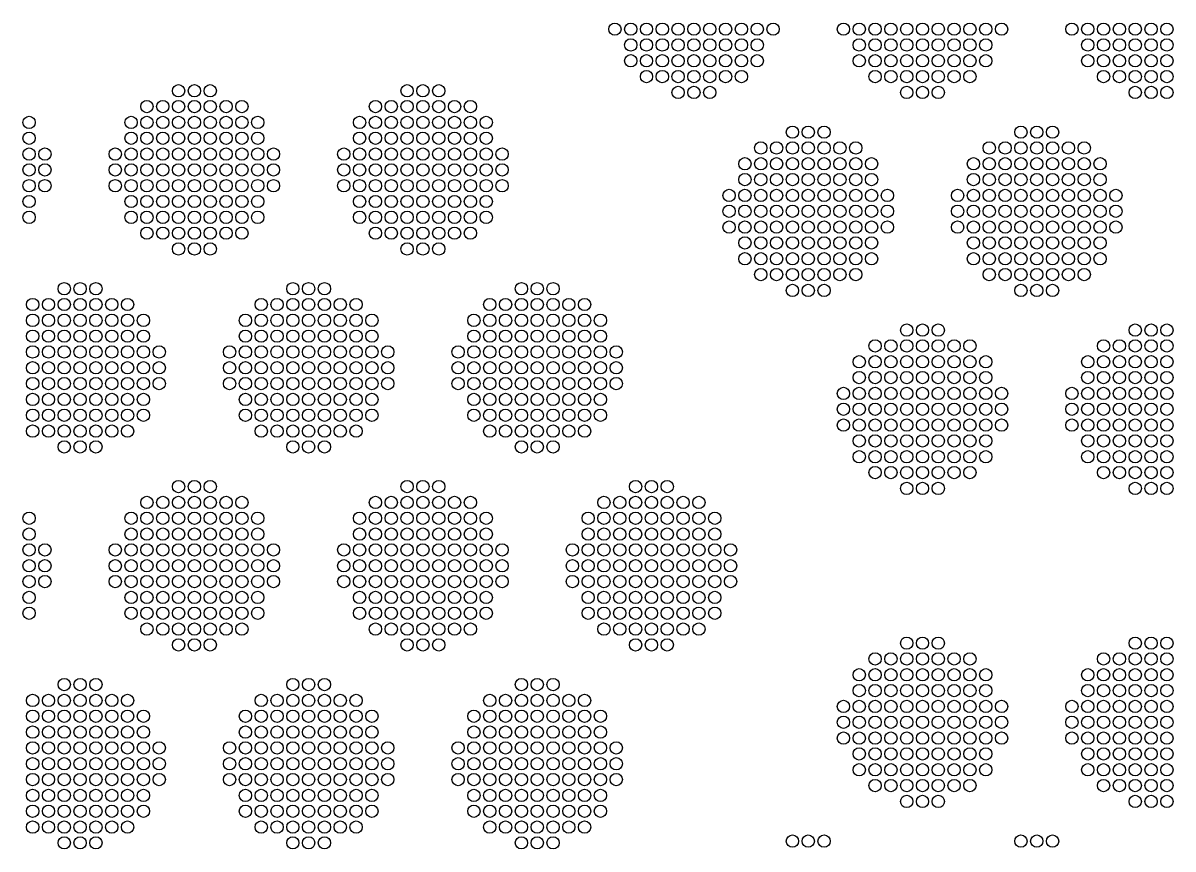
# Model space of a CAD drawing. Extents: x -49 to 54, y -38 to 38.
# Drawn here: x -36.35 to -29.81, y -9.47 to -4.77 of the extents above; entities that cross this region are included whole.
import ezdxf

# ---------------------------------------------------------------- set-up
doc = ezdxf.new("R2010")
doc.units = 0
doc.layers.add('LOWER_ELECTRODE', color=1, linetype='CONTINUOUS')

msp = doc.modelspace()

# ---------------------------------------------------------------- linework, layer by layer
at = {"layer": 'LOWER_ELECTRODE'}
for centre in [(-32.9802, -4.8028), (-32.8902, -4.8028), (-32.8002, -4.8028), (-32.7102, -4.8028), (-32.6202, -4.8028), (-32.5302, -4.8028), (-32.4402, -4.8028), (-32.3502, -4.8028), (-32.2602, -4.8028), (-32.1702, -4.8028), (-32.0802, -4.8028), (-31.6802, -4.8028), (-31.5902, -4.8028), (-31.5002, -4.8028), (-31.4102, -4.8028), (-31.3202, -4.8028), (-31.2302, -4.8028), (-31.1402, -4.8028), (-31.0502, -4.8028), (-30.9602, -4.8028), (-30.8702, -4.8028), (-30.7802, -4.8028), (-30.3802, -4.8028), (-30.2902, -4.8028), (-30.2002, -4.8028), (-30.1102, -4.8028), (-30.0202, -4.8028), (-29.9302, -4.8028), (-29.8402, -4.8028), (-32.8902, -4.8928), (-32.8002, -4.8928), (-32.7102, -4.8928), (-32.6202, -4.8928), (-32.5302, -4.8928), (-32.4402, -4.8928), (-32.3502, -4.8928), (-32.2602, -4.8928), (-32.1702, -4.8928), (-31.5902, -4.8928), (-31.5002, -4.8928), (-31.4102, -4.8928), (-31.3202, -4.8928), (-31.2302, -4.8928), (-31.1402, -4.8928), (-31.0502, -4.8928), (-30.9602, -4.8928), (-30.8702, -4.8928), (-30.2902, -4.8928), (-30.2002, -4.8928), (-30.1102, -4.8928), (-30.0202, -4.8928), (-29.9302, -4.8928), (-29.8402, -4.8928), (-32.8902, -4.9828), (-32.8002, -4.9828), (-32.7102, -4.9828), (-32.6202, -4.9828), (-32.5302, -4.9828), (-32.4402, -4.9828), (-32.3502, -4.9828), (-32.2602, -4.9828), (-32.1702, -4.9828), (-31.5902, -4.9828), (-31.5002, -4.9828), (-31.4102, -4.9828), (-31.3202, -4.9828), (-31.2302, -4.9828), (-31.1402, -4.9828), (-31.0502, -4.9828), (-30.9602, -4.9828), (-30.8702, -4.9828), (-30.2902, -4.9828), (-30.2002, -4.9828), (-30.1102, -4.9828), (-30.0202, -4.9828), (-29.9302, -4.9828), (-29.8402, -4.9828), (-32.8002, -5.0728), (-32.7102, -5.0728), (-32.6202, -5.0728), (-32.5302, -5.0728), (-32.4402, -5.0728), (-32.3502, -5.0728), (-32.2602, -5.0728), (-31.5002, -5.0728), (-31.4102, -5.0728), (-31.3202, -5.0728), (-31.2302, -5.0728), (-31.1402, -5.0728), (-31.0502, -5.0728), (-30.9602, -5.0728), (-30.2002, -5.0728), (-30.1102, -5.0728), (-30.0202, -5.0728), (-29.9302, -5.0728), (-29.8402, -5.0728), (-35.4621, -5.153), (-35.3721, -5.153), (-35.2821, -5.153), (-34.1621, -5.153), (-34.0721, -5.153), (-33.9821, -5.153), (-32.6202, -5.1628), (-32.5302, -5.1628), (-32.4402, -5.1628), (-31.3202, -5.1628), (-31.2302, -5.1628), (-31.1402, -5.1628), (-30.0202, -5.1628), (-29.9302, -5.1628), (-29.8402, -5.1628), (-35.6421, -5.243), (-35.5521, -5.243), (-35.4621, -5.243), (-35.3721, -5.243), (-35.2821, -5.243), (-35.1921, -5.243), (-35.1021, -5.243), (-34.3421, -5.243), (-34.2521, -5.243), (-34.1621, -5.243), (-34.0721, -5.243), (-33.9821, -5.243), (-33.8921, -5.243), (-33.8021, -5.243), (-36.3121, -5.333), (-35.7321, -5.333), (-35.6421, -5.333), (-35.5521, -5.333), (-35.4621, -5.333), (-35.3721, -5.333), (-35.2821, -5.333), (-35.1921, -5.333), (-35.1021, -5.333), (-35.0121, -5.333), (-34.4321, -5.333), (-34.3421, -5.333), (-34.2521, -5.333), (-34.1621, -5.333), (-34.0721, -5.333), (-33.9821, -5.333), (-33.8921, -5.333), (-33.8021, -5.333), (-33.7121, -5.333), (-31.9702, -5.3886), (-31.8802, -5.3886), (-31.7902, -5.3886), (-30.6702, -5.3886), (-30.5802, -5.3886), (-30.4902, -5.3886), (-36.3121, -5.423), (-35.7321, -5.423), (-35.6421, -5.423), (-35.5521, -5.423), (-35.4621, -5.423), (-35.3721, -5.423), (-35.2821, -5.423), (-35.1921, -5.423), (-35.1021, -5.423), (-35.0121, -5.423), (-34.4321, -5.423), (-34.3421, -5.423), (-34.2521, -5.423), (-34.1621, -5.423), (-34.0721, -5.423), (-33.9821, -5.423), (-33.8921, -5.423), (-33.8021, -5.423), (-33.7121, -5.423), (-36.3121, -5.513), (-36.2221, -5.513), (-35.8221, -5.513), (-35.7321, -5.513), (-35.6421, -5.513), (-35.5521, -5.513), (-35.4621, -5.513), (-35.3721, -5.513), (-35.2821, -5.513), (-35.1921, -5.513), (-35.1021, -5.513), (-35.0121, -5.513), (-34.9221, -5.513), (-34.5221, -5.513), (-34.4321, -5.513), (-34.3421, -5.513), (-34.2521, -5.513), (-34.1621, -5.513), (-34.0721, -5.513), (-33.9821, -5.513), (-33.8921, -5.513), (-33.8021, -5.513), (-33.7121, -5.513), (-33.6221, -5.513), (-32.1502, -5.4786), (-32.0602, -5.4786), (-31.9702, -5.4786), (-31.8802, -5.4786), (-31.7902, -5.4786), (-31.7002, -5.4786), (-31.6102, -5.4786), (-30.8502, -5.4786), (-30.7602, -5.4786), (-30.6702, -5.4786), (-30.5802, -5.4786), (-30.4902, -5.4786), (-30.4002, -5.4786), (-30.3102, -5.4786), (-32.2402, -5.5686), (-32.1502, -5.5686), (-32.0602, -5.5686), (-31.9702, -5.5686), (-31.8802, -5.5686), (-31.7902, -5.5686), (-31.7002, -5.5686), (-31.6102, -5.5686), (-31.5202, -5.5686), (-30.9402, -5.5686), (-30.8502, -5.5686), (-30.7602, -5.5686), (-30.6702, -5.5686), (-30.5802, -5.5686), (-30.4902, -5.5686), (-30.4002, -5.5686), (-30.3102, -5.5686), (-30.2202, -5.5686), (-36.3121, -5.603), (-36.2221, -5.603), (-35.8221, -5.603), (-35.7321, -5.603), (-35.6421, -5.603), (-35.5521, -5.603), (-35.4621, -5.603), (-35.3721, -5.603), (-35.2821, -5.603), (-35.1921, -5.603), (-35.1021, -5.603), (-35.0121, -5.603), (-34.9221, -5.603), (-34.5221, -5.603), (-34.4321, -5.603), (-34.3421, -5.603), (-34.2521, -5.603), (-34.1621, -5.603), (-34.0721, -5.603), (-33.9821, -5.603), (-33.8921, -5.603), (-33.8021, -5.603), (-33.7121, -5.603), (-33.6221, -5.603), (-32.2402, -5.6586), (-32.1502, -5.6586), (-32.0602, -5.6586), (-31.9702, -5.6586), (-31.8802, -5.6586), (-31.7902, -5.6586), (-31.7002, -5.6586), (-31.6102, -5.6586), (-31.5202, -5.6586), (-30.9402, -5.6586), (-30.8502, -5.6586), (-30.7602, -5.6586), (-30.6702, -5.6586), (-30.5802, -5.6586), (-30.4902, -5.6586), (-30.4002, -5.6586), (-30.3102, -5.6586), (-30.2202, -5.6586), (-36.3121, -5.693), (-36.2221, -5.693), (-35.8221, -5.693), (-35.7321, -5.693), (-35.6421, -5.693), (-35.5521, -5.693), (-35.4621, -5.693), (-35.3721, -5.693), (-35.2821, -5.693), (-35.1921, -5.693), (-35.1021, -5.693), (-35.0121, -5.693), (-34.9221, -5.693), (-34.5221, -5.693), (-34.4321, -5.693), (-34.3421, -5.693), (-34.2521, -5.693), (-34.1621, -5.693), (-34.0721, -5.693), (-33.9821, -5.693), (-33.8921, -5.693), (-33.8021, -5.693), (-33.7121, -5.693), (-33.6221, -5.693), (-36.3121, -5.783), (-35.7321, -5.783), (-35.6421, -5.783), (-35.5521, -5.783), (-35.4621, -5.783), (-35.3721, -5.783), (-35.2821, -5.783), (-35.1921, -5.783), (-35.1021, -5.783), (-35.0121, -5.783), (-34.4321, -5.783), (-34.3421, -5.783), (-34.2521, -5.783), (-34.1621, -5.783), (-34.0721, -5.783), (-33.9821, -5.783), (-33.8921, -5.783), (-33.8021, -5.783), (-33.7121, -5.783), (-32.3302, -5.7486), (-32.2402, -5.7486), (-32.1502, -5.7486), (-32.0602, -5.7486), (-31.9702, -5.7486), (-31.8802, -5.7486), (-31.7902, -5.7486), (-31.7002, -5.7486), (-31.6102, -5.7486), (-31.5202, -5.7486), (-31.4302, -5.7486), (-31.0302, -5.7486), (-30.9402, -5.7486), (-30.8502, -5.7486), (-30.7602, -5.7486), (-30.6702, -5.7486), (-30.5802, -5.7486), (-30.4902, -5.7486), (-30.4002, -5.7486), (-30.3102, -5.7486), (-30.2202, -5.7486), (-30.1302, -5.7486), (-32.3302, -5.8386), (-32.2402, -5.8386), (-32.1502, -5.8386), (-32.0602, -5.8386), (-31.9702, -5.8386), (-31.8802, -5.8386), (-31.7902, -5.8386), (-31.7002, -5.8386), (-31.6102, -5.8386), (-31.5202, -5.8386), (-31.4302, -5.8386), (-31.0302, -5.8386), (-30.9402, -5.8386), (-30.8502, -5.8386), (-30.7602, -5.8386), (-30.6702, -5.8386), (-30.5802, -5.8386), (-30.4902, -5.8386), (-30.4002, -5.8386), (-30.3102, -5.8386), (-30.2202, -5.8386), (-30.1302, -5.8386), (-36.3121, -5.873), (-35.7321, -5.873), (-35.6421, -5.873), (-35.5521, -5.873), (-35.4621, -5.873), (-35.3721, -5.873), (-35.2821, -5.873), (-35.1921, -5.873), (-35.1021, -5.873), (-35.0121, -5.873), (-34.4321, -5.873), (-34.3421, -5.873), (-34.2521, -5.873), (-34.1621, -5.873), (-34.0721, -5.873), (-33.9821, -5.873), (-33.8921, -5.873), (-33.8021, -5.873), (-33.7121, -5.873), (-35.6421, -5.963), (-35.5521, -5.963), (-35.4621, -5.963), (-35.3721, -5.963), (-35.2821, -5.963), (-35.1921, -5.963), (-35.1021, -5.963), (-34.3421, -5.963), (-34.2521, -5.963), (-34.1621, -5.963), (-34.0721, -5.963), (-33.9821, -5.963), (-33.8921, -5.963), (-33.8021, -5.963), (-32.3302, -5.9286), (-32.2402, -5.9286), (-32.1502, -5.9286), (-32.0602, -5.9286), (-31.9702, -5.9286), (-31.8802, -5.9286), (-31.7902, -5.9286), (-31.7002, -5.9286), (-31.6102, -5.9286), (-31.5202, -5.9286), (-31.4302, -5.9286), (-31.0302, -5.9286), (-30.9402, -5.9286), (-30.8502, -5.9286), (-30.7602, -5.9286), (-30.6702, -5.9286), (-30.5802, -5.9286), (-30.4902, -5.9286), (-30.4002, -5.9286), (-30.3102, -5.9286), (-30.2202, -5.9286), (-30.1302, -5.9286), (-35.4621, -6.053), (-35.3721, -6.053), (-35.2821, -6.053), (-34.1621, -6.053), (-34.0721, -6.053), (-33.9821, -6.053), (-32.2402, -6.0186), (-32.1502, -6.0186), (-32.0602, -6.0186), (-31.9702, -6.0186), (-31.8802, -6.0186), (-31.7902, -6.0186), (-31.7002, -6.0186), (-31.6102, -6.0186), (-31.5202, -6.0186), (-30.9402, -6.0186), (-30.8502, -6.0186), (-30.7602, -6.0186), (-30.6702, -6.0186), (-30.5802, -6.0186), (-30.4902, -6.0186), (-30.4002, -6.0186), (-30.3102, -6.0186), (-30.2202, -6.0186), (-32.2402, -6.1086), (-32.1502, -6.1086), (-32.0602, -6.1086), (-31.9702, -6.1086), (-31.8802, -6.1086), (-31.7902, -6.1086), (-31.7002, -6.1086), (-31.6102, -6.1086), (-31.5202, -6.1086), (-30.9402, -6.1086), (-30.8502, -6.1086), (-30.7602, -6.1086), (-30.6702, -6.1086), (-30.5802, -6.1086), (-30.4902, -6.1086), (-30.4002, -6.1086), (-30.3102, -6.1086), (-30.2202, -6.1086), (-32.1502, -6.1986), (-32.0602, -6.1986), (-31.9702, -6.1986), (-31.8802, -6.1986), (-31.7902, -6.1986), (-31.7002, -6.1986), (-31.6102, -6.1986), (-30.8502, -6.1986), (-30.7602, -6.1986), (-30.6702, -6.1986), (-30.5802, -6.1986), (-30.4902, -6.1986), (-30.4002, -6.1986), (-30.3102, -6.1986), (-36.1121, -6.2788), (-36.0221, -6.2788), (-35.9321, -6.2788), (-34.8121, -6.2788), (-34.7221, -6.2788), (-34.6321, -6.2788), (-33.5121, -6.2788), (-33.4221, -6.2788), (-33.3321, -6.2788), (-31.9702, -6.2886), (-31.8802, -6.2886), (-31.7902, -6.2886), (-30.6702, -6.2886), (-30.5802, -6.2886), (-30.4902, -6.2886), (-36.2921, -6.3688), (-36.2021, -6.3688), (-36.1121, -6.3688), (-36.0221, -6.3688), (-35.9321, -6.3688), (-35.8421, -6.3688), (-35.7521, -6.3688), (-34.9921, -6.3688), (-34.9021, -6.3688), (-34.8121, -6.3688), (-34.7221, -6.3688), (-34.6321, -6.3688), (-34.5421, -6.3688), (-34.4521, -6.3688), (-33.6921, -6.3688), (-33.6021, -6.3688), (-33.5121, -6.3688), (-33.4221, -6.3688), (-33.3321, -6.3688), (-33.2421, -6.3688), (-33.1521, -6.3688), (-36.2921, -6.4588), (-36.2021, -6.4588), (-36.1121, -6.4588), (-36.0221, -6.4588), (-35.9321, -6.4588), (-35.8421, -6.4588), (-35.7521, -6.4588), (-35.6621, -6.4588), (-35.0821, -6.4588), (-34.9921, -6.4588), (-34.9021, -6.4588), (-34.8121, -6.4588), (-34.7221, -6.4588), (-34.6321, -6.4588), (-34.5421, -6.4588), (-34.4521, -6.4588), (-34.3621, -6.4588), (-33.7821, -6.4588), (-33.6921, -6.4588), (-33.6021, -6.4588), (-33.5121, -6.4588), (-33.4221, -6.4588), (-33.3321, -6.4588), (-33.2421, -6.4588), (-33.1521, -6.4588), (-33.0621, -6.4588), (-36.2921, -6.5488), (-36.2021, -6.5488), (-36.1121, -6.5488), (-36.0221, -6.5488), (-35.9321, -6.5488), (-35.8421, -6.5488), (-35.7521, -6.5488), (-35.6621, -6.5488), (-35.0821, -6.5488), (-34.9921, -6.5488), (-34.9021, -6.5488), (-34.8121, -6.5488), (-34.7221, -6.5488), (-34.6321, -6.5488), (-34.5421, -6.5488), (-34.4521, -6.5488), (-34.3621, -6.5488), (-33.7821, -6.5488), (-33.6921, -6.5488), (-33.6021, -6.5488), (-33.5121, -6.5488), (-33.4221, -6.5488), (-33.3321, -6.5488), (-33.2421, -6.5488), (-33.1521, -6.5488), (-33.0621, -6.5488), (-31.3202, -6.5145), (-31.2302, -6.5145), (-31.1402, -6.5145), (-30.0202, -6.5145), (-29.9302, -6.5145), (-29.8402, -6.5145), (-36.2921, -6.6388), (-36.2021, -6.6388), (-36.1121, -6.6388), (-36.0221, -6.6388), (-35.9321, -6.6388), (-35.8421, -6.6388), (-35.7521, -6.6388), (-35.6621, -6.6388), (-35.5721, -6.6388), (-35.1721, -6.6388), (-35.0821, -6.6388), (-34.9921, -6.6388), (-34.9021, -6.6388), (-34.8121, -6.6388), (-34.7221, -6.6388), (-34.6321, -6.6388), (-34.5421, -6.6388), (-34.4521, -6.6388), (-34.3621, -6.6388), (-34.2721, -6.6388), (-33.8721, -6.6388), (-33.7821, -6.6388), (-33.6921, -6.6388), (-33.6021, -6.6388), (-33.5121, -6.6388), (-33.4221, -6.6388), (-33.3321, -6.6388), (-33.2421, -6.6388), (-33.1521, -6.6388), (-33.0621, -6.6388), (-32.9721, -6.6388), (-31.5002, -6.6045), (-31.4102, -6.6045), (-31.3202, -6.6045), (-31.2302, -6.6045), (-31.1402, -6.6045), (-31.0502, -6.6045), (-30.9602, -6.6045), (-30.2002, -6.6045), (-30.1102, -6.6045), (-30.0202, -6.6045), (-29.9302, -6.6045), (-29.8402, -6.6045), (-31.5902, -6.6945), (-31.5002, -6.6945), (-31.4102, -6.6945), (-31.3202, -6.6945), (-31.2302, -6.6945), (-31.1402, -6.6945), (-31.0502, -6.6945), (-30.9602, -6.6945), (-30.8702, -6.6945), (-30.2902, -6.6945), (-30.2002, -6.6945), (-30.1102, -6.6945), (-30.0202, -6.6945), (-29.9302, -6.6945), (-29.8402, -6.6945), (-36.2921, -6.7288), (-36.2021, -6.7288), (-36.1121, -6.7288), (-36.0221, -6.7288), (-35.9321, -6.7288), (-35.8421, -6.7288), (-35.7521, -6.7288), (-35.6621, -6.7288), (-35.5721, -6.7288), (-35.1721, -6.7288), (-35.0821, -6.7288), (-34.9921, -6.7288), (-34.9021, -6.7288), (-34.8121, -6.7288), (-34.7221, -6.7288), (-34.6321, -6.7288), (-34.5421, -6.7288), (-34.4521, -6.7288), (-34.3621, -6.7288), (-34.2721, -6.7288), (-33.8721, -6.7288), (-33.7821, -6.7288), (-33.6921, -6.7288), (-33.6021, -6.7288), (-33.5121, -6.7288), (-33.4221, -6.7288), (-33.3321, -6.7288), (-33.2421, -6.7288), (-33.1521, -6.7288), (-33.0621, -6.7288), (-32.9721, -6.7288), (-36.2921, -6.8188), (-36.2021, -6.8188), (-36.1121, -6.8188), (-36.0221, -6.8188), (-35.9321, -6.8188), (-35.8421, -6.8188), (-35.7521, -6.8188), (-35.6621, -6.8188), (-35.5721, -6.8188), (-35.1721, -6.8188), (-35.0821, -6.8188), (-34.9921, -6.8188), (-34.9021, -6.8188), (-34.8121, -6.8188), (-34.7221, -6.8188), (-34.6321, -6.8188), (-34.5421, -6.8188), (-34.4521, -6.8188), (-34.3621, -6.8188), (-34.2721, -6.8188), (-33.8721, -6.8188), (-33.7821, -6.8188), (-33.6921, -6.8188), (-33.6021, -6.8188), (-33.5121, -6.8188), (-33.4221, -6.8188), (-33.3321, -6.8188), (-33.2421, -6.8188), (-33.1521, -6.8188), (-33.0621, -6.8188), (-32.9721, -6.8188), (-31.5902, -6.7845), (-31.5002, -6.7845), (-31.4102, -6.7845), (-31.3202, -6.7845), (-31.2302, -6.7845), (-31.1402, -6.7845), (-31.0502, -6.7845), (-30.9602, -6.7845), (-30.8702, -6.7845), (-30.2902, -6.7845), (-30.2002, -6.7845), (-30.1102, -6.7845), (-30.0202, -6.7845), (-29.9302, -6.7845), (-29.8402, -6.7845), (-31.6802, -6.8745), (-31.5902, -6.8745), (-31.5002, -6.8745), (-31.4102, -6.8745), (-31.3202, -6.8745), (-31.2302, -6.8745), (-31.1402, -6.8745), (-31.0502, -6.8745), (-30.9602, -6.8745), (-30.8702, -6.8745), (-30.7802, -6.8745), (-30.3802, -6.8745), (-30.2902, -6.8745), (-30.2002, -6.8745), (-30.1102, -6.8745), (-30.0202, -6.8745), (-29.9302, -6.8745), (-29.8402, -6.8745), (-36.2921, -6.9088), (-36.2021, -6.9088), (-36.1121, -6.9088), (-36.0221, -6.9088), (-35.9321, -6.9088), (-35.8421, -6.9088), (-35.7521, -6.9088), (-35.6621, -6.9088), (-35.0821, -6.9088), (-34.9921, -6.9088), (-34.9021, -6.9088), (-34.8121, -6.9088), (-34.7221, -6.9088), (-34.6321, -6.9088), (-34.5421, -6.9088), (-34.4521, -6.9088), (-34.3621, -6.9088), (-33.7821, -6.9088), (-33.6921, -6.9088), (-33.6021, -6.9088), (-33.5121, -6.9088), (-33.4221, -6.9088), (-33.3321, -6.9088), (-33.2421, -6.9088), (-33.1521, -6.9088), (-33.0621, -6.9088), (-31.6802, -6.9645), (-31.5902, -6.9645), (-31.5002, -6.9645), (-31.4102, -6.9645), (-31.3202, -6.9645), (-31.2302, -6.9645), (-31.1402, -6.9645), (-31.0502, -6.9645), (-30.9602, -6.9645), (-30.8702, -6.9645), (-30.7802, -6.9645), (-30.3802, -6.9645), (-30.2902, -6.9645), (-30.2002, -6.9645), (-30.1102, -6.9645), (-30.0202, -6.9645), (-29.9302, -6.9645), (-29.8402, -6.9645), (-36.2921, -6.9988), (-36.2021, -6.9988), (-36.1121, -6.9988), (-36.0221, -6.9988), (-35.9321, -6.9988), (-35.8421, -6.9988), (-35.7521, -6.9988), (-35.6621, -6.9988), (-35.0821, -6.9988), (-34.9921, -6.9988), (-34.9021, -6.9988), (-34.8121, -6.9988), (-34.7221, -6.9988), (-34.6321, -6.9988), (-34.5421, -6.9988), (-34.4521, -6.9988), (-34.3621, -6.9988), (-33.7821, -6.9988), (-33.6921, -6.9988), (-33.6021, -6.9988), (-33.5121, -6.9988), (-33.4221, -6.9988), (-33.3321, -6.9988), (-33.2421, -6.9988), (-33.1521, -6.9988), (-33.0621, -6.9988), (-36.2921, -7.0888), (-36.2021, -7.0888), (-36.1121, -7.0888), (-36.0221, -7.0888), (-35.9321, -7.0888), (-35.8421, -7.0888), (-35.7521, -7.0888), (-34.9921, -7.0888), (-34.9021, -7.0888), (-34.8121, -7.0888), (-34.7221, -7.0888), (-34.6321, -7.0888), (-34.5421, -7.0888), (-34.4521, -7.0888), (-33.6921, -7.0888), (-33.6021, -7.0888), (-33.5121, -7.0888), (-33.4221, -7.0888), (-33.3321, -7.0888), (-33.2421, -7.0888), (-33.1521, -7.0888), (-31.6802, -7.0545), (-31.5902, -7.0545), (-31.5002, -7.0545), (-31.4102, -7.0545), (-31.3202, -7.0545), (-31.2302, -7.0545), (-31.1402, -7.0545), (-31.0502, -7.0545), (-30.9602, -7.0545), (-30.8702, -7.0545), (-30.7802, -7.0545), (-30.3802, -7.0545), (-30.2902, -7.0545), (-30.2002, -7.0545), (-30.1102, -7.0545), (-30.0202, -7.0545), (-29.9302, -7.0545), (-29.8402, -7.0545), (-31.5902, -7.1445), (-31.5002, -7.1445), (-31.4102, -7.1445), (-31.3202, -7.1445), (-31.2302, -7.1445), (-31.1402, -7.1445), (-31.0502, -7.1445), (-30.9602, -7.1445), (-30.8702, -7.1445), (-30.2902, -7.1445), (-30.2002, -7.1445), (-30.1102, -7.1445), (-30.0202, -7.1445), (-29.9302, -7.1445), (-29.8402, -7.1445), (-36.1121, -7.1788), (-36.0221, -7.1788), (-35.9321, -7.1788), (-34.8121, -7.1788), (-34.7221, -7.1788), (-34.6321, -7.1788), (-33.5121, -7.1788), (-33.4221, -7.1788), (-33.3321, -7.1788), (-31.5902, -7.2345), (-31.5002, -7.2345), (-31.4102, -7.2345), (-31.3202, -7.2345), (-31.2302, -7.2345), (-31.1402, -7.2345), (-31.0502, -7.2345), (-30.9602, -7.2345), (-30.8702, -7.2345), (-30.2902, -7.2345), (-30.2002, -7.2345), (-30.1102, -7.2345), (-30.0202, -7.2345), (-29.9302, -7.2345), (-29.8402, -7.2345), (-31.5002, -7.3245), (-31.4102, -7.3245), (-31.3202, -7.3245), (-31.2302, -7.3245), (-31.1402, -7.3245), (-31.0502, -7.3245), (-30.9602, -7.3245), (-30.2002, -7.3245), (-30.1102, -7.3245), (-30.0202, -7.3245), (-29.9302, -7.3245), (-29.8402, -7.3245), (-35.4621, -7.4046), (-35.3721, -7.4046), (-35.2821, -7.4046), (-34.1621, -7.4046), (-34.0721, -7.4046), (-33.9821, -7.4046), (-32.8621, -7.4046), (-32.7721, -7.4046), (-32.6821, -7.4046), (-31.3202, -7.4145), (-31.2302, -7.4145), (-31.1402, -7.4145), (-30.0202, -7.4145), (-29.9302, -7.4145), (-29.8402, -7.4145), (-35.6421, -7.4946), (-35.5521, -7.4946), (-35.4621, -7.4946), (-35.3721, -7.4946), (-35.2821, -7.4946), (-35.1921, -7.4946), (-35.1021, -7.4946), (-34.3421, -7.4946), (-34.2521, -7.4946), (-34.1621, -7.4946), (-34.0721, -7.4946), (-33.9821, -7.4946), (-33.8921, -7.4946), (-33.8021, -7.4946), (-33.0421, -7.4946), (-32.9521, -7.4946), (-32.8621, -7.4946), (-32.7721, -7.4946), (-32.6821, -7.4946), (-32.5921, -7.4946), (-32.5021, -7.4946), (-36.3121, -7.5846), (-35.7321, -7.5846), (-35.6421, -7.5846), (-35.5521, -7.5846), (-35.4621, -7.5846), (-35.3721, -7.5846), (-35.2821, -7.5846), (-35.1921, -7.5846), (-35.1021, -7.5846), (-35.0121, -7.5846), (-34.4321, -7.5846), (-34.3421, -7.5846), (-34.2521, -7.5846), (-34.1621, -7.5846), (-34.0721, -7.5846), (-33.9821, -7.5846), (-33.8921, -7.5846), (-33.8021, -7.5846), (-33.7121, -7.5846), (-33.1321, -7.5846), (-33.0421, -7.5846), (-32.9521, -7.5846), (-32.8621, -7.5846), (-32.7721, -7.5846), (-32.6821, -7.5846), (-32.5921, -7.5846), (-32.5021, -7.5846), (-32.4121, -7.5846), (-36.3121, -7.6746), (-35.7321, -7.6746), (-35.6421, -7.6746), (-35.5521, -7.6746), (-35.4621, -7.6746), (-35.3721, -7.6746), (-35.2821, -7.6746), (-35.1921, -7.6746), (-35.1021, -7.6746), (-35.0121, -7.6746), (-34.4321, -7.6746), (-34.3421, -7.6746), (-34.2521, -7.6746), (-34.1621, -7.6746), (-34.0721, -7.6746), (-33.9821, -7.6746), (-33.8921, -7.6746), (-33.8021, -7.6746), (-33.7121, -7.6746), (-33.1321, -7.6746), (-33.0421, -7.6746), (-32.9521, -7.6746), (-32.8621, -7.6746), (-32.7721, -7.6746), (-32.6821, -7.6746), (-32.5921, -7.6746), (-32.5021, -7.6746), (-32.4121, -7.6746), (-36.3121, -7.7646), (-36.2221, -7.7646), (-35.8221, -7.7646), (-35.7321, -7.7646), (-35.6421, -7.7646), (-35.5521, -7.7646), (-35.4621, -7.7646), (-35.3721, -7.7646), (-35.2821, -7.7646), (-35.1921, -7.7646), (-35.1021, -7.7646), (-35.0121, -7.7646), (-34.9221, -7.7646), (-34.5221, -7.7646), (-34.4321, -7.7646), (-34.3421, -7.7646), (-34.2521, -7.7646), (-34.1621, -7.7646), (-34.0721, -7.7646), (-33.9821, -7.7646), (-33.8921, -7.7646), (-33.8021, -7.7646), (-33.7121, -7.7646), (-33.6221, -7.7646), (-33.2221, -7.7646), (-33.1321, -7.7646), (-33.0421, -7.7646), (-32.9521, -7.7646), (-32.8621, -7.7646), (-32.7721, -7.7646), (-32.6821, -7.7646), (-32.5921, -7.7646), (-32.5021, -7.7646), (-32.4121, -7.7646), (-32.3221, -7.7646), (-36.3121, -7.8546), (-36.2221, -7.8546), (-35.8221, -7.8546), (-35.7321, -7.8546), (-35.6421, -7.8546), (-35.5521, -7.8546), (-35.4621, -7.8546), (-35.3721, -7.8546), (-35.2821, -7.8546), (-35.1921, -7.8546), (-35.1021, -7.8546), (-35.0121, -7.8546), (-34.9221, -7.8546), (-34.5221, -7.8546), (-34.4321, -7.8546), (-34.3421, -7.8546), (-34.2521, -7.8546), (-34.1621, -7.8546), (-34.0721, -7.8546), (-33.9821, -7.8546), (-33.8921, -7.8546), (-33.8021, -7.8546), (-33.7121, -7.8546), (-33.6221, -7.8546), (-33.2221, -7.8546), (-33.1321, -7.8546), (-33.0421, -7.8546), (-32.9521, -7.8546), (-32.8621, -7.8546), (-32.7721, -7.8546), (-32.6821, -7.8546), (-32.5921, -7.8546), (-32.5021, -7.8546), (-32.4121, -7.8546), (-32.3221, -7.8546), (-36.3121, -7.9446), (-36.2221, -7.9446), (-35.8221, -7.9446), (-35.7321, -7.9446), (-35.6421, -7.9446), (-35.5521, -7.9446), (-35.4621, -7.9446), (-35.3721, -7.9446), (-35.2821, -7.9446), (-35.1921, -7.9446), (-35.1021, -7.9446), (-35.0121, -7.9446), (-34.9221, -7.9446), (-34.5221, -7.9446), (-34.4321, -7.9446), (-34.3421, -7.9446), (-34.2521, -7.9446), (-34.1621, -7.9446), (-34.0721, -7.9446), (-33.9821, -7.9446), (-33.8921, -7.9446), (-33.8021, -7.9446), (-33.7121, -7.9446), (-33.6221, -7.9446), (-33.2221, -7.9446), (-33.1321, -7.9446), (-33.0421, -7.9446), (-32.9521, -7.9446), (-32.8621, -7.9446), (-32.7721, -7.9446), (-32.6821, -7.9446), (-32.5921, -7.9446), (-32.5021, -7.9446), (-32.4121, -7.9446), (-32.3221, -7.9446), (-36.3121, -8.0346), (-35.7321, -8.0346), (-35.6421, -8.0346), (-35.5521, -8.0346), (-35.4621, -8.0346), (-35.3721, -8.0346), (-35.2821, -8.0346), (-35.1921, -8.0346), (-35.1021, -8.0346), (-35.0121, -8.0346), (-34.4321, -8.0346), (-34.3421, -8.0346), (-34.2521, -8.0346), (-34.1621, -8.0346), (-34.0721, -8.0346), (-33.9821, -8.0346), (-33.8921, -8.0346), (-33.8021, -8.0346), (-33.7121, -8.0346), (-33.1321, -8.0346), (-33.0421, -8.0346), (-32.9521, -8.0346), (-32.8621, -8.0346), (-32.7721, -8.0346), (-32.6821, -8.0346), (-32.5921, -8.0346), (-32.5021, -8.0346), (-32.4121, -8.0346), (-36.3121, -8.1246), (-35.7321, -8.1246), (-35.6421, -8.1246), (-35.5521, -8.1246), (-35.4621, -8.1246), (-35.3721, -8.1246), (-35.2821, -8.1246), (-35.1921, -8.1246), (-35.1021, -8.1246), (-35.0121, -8.1246), (-34.4321, -8.1246), (-34.3421, -8.1246), (-34.2521, -8.1246), (-34.1621, -8.1246), (-34.0721, -8.1246), (-33.9821, -8.1246), (-33.8921, -8.1246), (-33.8021, -8.1246), (-33.7121, -8.1246), (-33.1321, -8.1246), (-33.0421, -8.1246), (-32.9521, -8.1246), (-32.8621, -8.1246), (-32.7721, -8.1246), (-32.6821, -8.1246), (-32.5921, -8.1246), (-32.5021, -8.1246), (-32.4121, -8.1246), (-35.6421, -8.2146), (-35.5521, -8.2146), (-35.4621, -8.2146), (-35.3721, -8.2146), (-35.2821, -8.2146), (-35.1921, -8.2146), (-35.1021, -8.2146), (-34.3421, -8.2146), (-34.2521, -8.2146), (-34.1621, -8.2146), (-34.0721, -8.2146), (-33.9821, -8.2146), (-33.8921, -8.2146), (-33.8021, -8.2146), (-33.0421, -8.2146), (-32.9521, -8.2146), (-32.8621, -8.2146), (-32.7721, -8.2146), (-32.6821, -8.2146), (-32.5921, -8.2146), (-32.5021, -8.2146), (-35.4621, -8.3046), (-35.3721, -8.3046), (-35.2821, -8.3046), (-34.1621, -8.3046), (-34.0721, -8.3046), (-33.9821, -8.3046), (-32.8621, -8.3046), (-32.7721, -8.3046), (-32.6821, -8.3046), (-31.3202, -8.2948), (-31.2302, -8.2948), (-31.1402, -8.2948), (-30.0202, -8.2948), (-29.9302, -8.2948), (-29.8402, -8.2948), (-31.5002, -8.3848), (-31.4102, -8.3848), (-31.3202, -8.3848), (-31.2302, -8.3848), (-31.1402, -8.3848), (-31.0502, -8.3848), (-30.9602, -8.3848), (-30.2002, -8.3848), (-30.1102, -8.3848), (-30.0202, -8.3848), (-29.9302, -8.3848), (-29.8402, -8.3848), (-36.1121, -8.5305), (-36.0221, -8.5305), (-35.9321, -8.5305), (-34.8121, -8.5305), (-34.7221, -8.5305), (-34.6321, -8.5305), (-33.5121, -8.5305), (-33.4221, -8.5305), (-33.3321, -8.5305), (-31.5902, -8.4748), (-31.5002, -8.4748), (-31.4102, -8.4748), (-31.3202, -8.4748), (-31.2302, -8.4748), (-31.1402, -8.4748), (-31.0502, -8.4748), (-30.9602, -8.4748), (-30.8702, -8.4748), (-30.2902, -8.4748), (-30.2002, -8.4748), (-30.1102, -8.4748), (-30.0202, -8.4748), (-29.9302, -8.4748), (-29.8402, -8.4748), (-31.5902, -8.5648), (-31.5002, -8.5648), (-31.4102, -8.5648), (-31.3202, -8.5648), (-31.2302, -8.5648), (-31.1402, -8.5648), (-31.0502, -8.5648), (-30.9602, -8.5648), (-30.8702, -8.5648), (-30.2902, -8.5648), (-30.2002, -8.5648), (-30.1102, -8.5648), (-30.0202, -8.5648), (-29.9302, -8.5648), (-29.8402, -8.5648), (-36.2921, -8.6205), (-36.2021, -8.6205), (-36.1121, -8.6205), (-36.0221, -8.6205), (-35.9321, -8.6205), (-35.8421, -8.6205), (-35.7521, -8.6205), (-34.9921, -8.6205), (-34.9021, -8.6205), (-34.8121, -8.6205), (-34.7221, -8.6205), (-34.6321, -8.6205), (-34.5421, -8.6205), (-34.4521, -8.6205), (-33.6921, -8.6205), (-33.6021, -8.6205), (-33.5121, -8.6205), (-33.4221, -8.6205), (-33.3321, -8.6205), (-33.2421, -8.6205), (-33.1521, -8.6205), (-31.6802, -8.6548), (-31.5902, -8.6548), (-31.5002, -8.6548), (-31.4102, -8.6548), (-31.3202, -8.6548), (-31.2302, -8.6548), (-31.1402, -8.6548), (-31.0502, -8.6548), (-30.9602, -8.6548), (-30.8702, -8.6548), (-30.7802, -8.6548), (-30.3802, -8.6548), (-30.2902, -8.6548), (-30.2002, -8.6548), (-30.1102, -8.6548), (-30.0202, -8.6548), (-29.9302, -8.6548), (-29.8402, -8.6548), (-36.2921, -8.7105), (-36.2021, -8.7105), (-36.1121, -8.7105), (-36.0221, -8.7105), (-35.9321, -8.7105), (-35.8421, -8.7105), (-35.7521, -8.7105), (-35.6621, -8.7105), (-35.0821, -8.7105), (-34.9921, -8.7105), (-34.9021, -8.7105), (-34.8121, -8.7105), (-34.7221, -8.7105), (-34.6321, -8.7105), (-34.5421, -8.7105), (-34.4521, -8.7105), (-34.3621, -8.7105), (-33.7821, -8.7105), (-33.6921, -8.7105), (-33.6021, -8.7105), (-33.5121, -8.7105), (-33.4221, -8.7105), (-33.3321, -8.7105), (-33.2421, -8.7105), (-33.1521, -8.7105), (-33.0621, -8.7105), (-36.2921, -8.8005), (-36.2021, -8.8005), (-36.1121, -8.8005), (-36.0221, -8.8005), (-35.9321, -8.8005), (-35.8421, -8.8005), (-35.7521, -8.8005), (-35.6621, -8.8005), (-35.0821, -8.8005), (-34.9921, -8.8005), (-34.9021, -8.8005), (-34.8121, -8.8005), (-34.7221, -8.8005), (-34.6321, -8.8005), (-34.5421, -8.8005), (-34.4521, -8.8005), (-34.3621, -8.8005), (-33.7821, -8.8005), (-33.6921, -8.8005), (-33.6021, -8.8005), (-33.5121, -8.8005), (-33.4221, -8.8005), (-33.3321, -8.8005), (-33.2421, -8.8005), (-33.1521, -8.8005), (-33.0621, -8.8005), (-31.6802, -8.7448), (-31.5902, -8.7448), (-31.5002, -8.7448), (-31.4102, -8.7448), (-31.3202, -8.7448), (-31.2302, -8.7448), (-31.1402, -8.7448), (-31.0502, -8.7448), (-30.9602, -8.7448), (-30.8702, -8.7448), (-30.7802, -8.7448), (-30.3802, -8.7448), (-30.2902, -8.7448), (-30.2002, -8.7448), (-30.1102, -8.7448), (-30.0202, -8.7448), (-29.9302, -8.7448), (-29.8402, -8.7448), (-31.6802, -8.8348), (-31.5902, -8.8348), (-31.5002, -8.8348), (-31.4102, -8.8348), (-31.3202, -8.8348), (-31.2302, -8.8348), (-31.1402, -8.8348), (-31.0502, -8.8348), (-30.9602, -8.8348), (-30.8702, -8.8348), (-30.7802, -8.8348), (-30.3802, -8.8348), (-30.2902, -8.8348), (-30.2002, -8.8348), (-30.1102, -8.8348), (-30.0202, -8.8348), (-29.9302, -8.8348), (-29.8402, -8.8348), (-36.2921, -8.8905), (-36.2021, -8.8905), (-36.1121, -8.8905), (-36.0221, -8.8905), (-35.9321, -8.8905), (-35.8421, -8.8905), (-35.7521, -8.8905), (-35.6621, -8.8905), (-35.5721, -8.8905), (-35.1721, -8.8905), (-35.0821, -8.8905), (-34.9921, -8.8905), (-34.9021, -8.8905), (-34.8121, -8.8905), (-34.7221, -8.8905), (-34.6321, -8.8905), (-34.5421, -8.8905), (-34.4521, -8.8905), (-34.3621, -8.8905), (-34.2721, -8.8905), (-33.8721, -8.8905), (-33.7821, -8.8905), (-33.6921, -8.8905), (-33.6021, -8.8905), (-33.5121, -8.8905), (-33.4221, -8.8905), (-33.3321, -8.8905), (-33.2421, -8.8905), (-33.1521, -8.8905), (-33.0621, -8.8905), (-32.9721, -8.8905), (-31.5902, -8.9248), (-31.5002, -8.9248), (-31.4102, -8.9248), (-31.3202, -8.9248), (-31.2302, -8.9248), (-31.1402, -8.9248), (-31.0502, -8.9248), (-30.9602, -8.9248), (-30.8702, -8.9248), (-30.2902, -8.9248), (-30.2002, -8.9248), (-30.1102, -8.9248), (-30.0202, -8.9248), (-29.9302, -8.9248), (-29.8402, -8.9248), (-36.2921, -8.9805), (-36.2021, -8.9805), (-36.1121, -8.9805), (-36.0221, -8.9805), (-35.9321, -8.9805), (-35.8421, -8.9805), (-35.7521, -8.9805), (-35.6621, -8.9805), (-35.5721, -8.9805), (-35.1721, -8.9805), (-35.0821, -8.9805), (-34.9921, -8.9805), (-34.9021, -8.9805), (-34.8121, -8.9805), (-34.7221, -8.9805), (-34.6321, -8.9805), (-34.5421, -8.9805), (-34.4521, -8.9805), (-34.3621, -8.9805), (-34.2721, -8.9805), (-33.8721, -8.9805), (-33.7821, -8.9805), (-33.6921, -8.9805), (-33.6021, -8.9805), (-33.5121, -8.9805), (-33.4221, -8.9805), (-33.3321, -8.9805), (-33.2421, -8.9805), (-33.1521, -8.9805), (-33.0621, -8.9805), (-32.9721, -8.9805), (-31.5902, -9.0148), (-31.5002, -9.0148), (-31.4102, -9.0148), (-31.3202, -9.0148), (-31.2302, -9.0148), (-31.1402, -9.0148), (-31.0502, -9.0148), (-30.9602, -9.0148), (-30.8702, -9.0148), (-30.2902, -9.0148), (-30.2002, -9.0148), (-30.1102, -9.0148), (-30.0202, -9.0148), (-29.9302, -9.0148), (-29.8402, -9.0148), (-36.2921, -9.0705), (-36.2021, -9.0705), (-36.1121, -9.0705), (-36.0221, -9.0705), (-35.9321, -9.0705), (-35.8421, -9.0705), (-35.7521, -9.0705), (-35.6621, -9.0705), (-35.5721, -9.0705), (-35.1721, -9.0705), (-35.0821, -9.0705), (-34.9921, -9.0705), (-34.9021, -9.0705), (-34.8121, -9.0705), (-34.7221, -9.0705), (-34.6321, -9.0705), (-34.5421, -9.0705), (-34.4521, -9.0705), (-34.3621, -9.0705), (-34.2721, -9.0705), (-33.8721, -9.0705), (-33.7821, -9.0705), (-33.6921, -9.0705), (-33.6021, -9.0705), (-33.5121, -9.0705), (-33.4221, -9.0705), (-33.3321, -9.0705), (-33.2421, -9.0705), (-33.1521, -9.0705), (-33.0621, -9.0705), (-32.9721, -9.0705), (-31.5002, -9.1048), (-31.4102, -9.1048), (-31.3202, -9.1048), (-31.2302, -9.1048), (-31.1402, -9.1048), (-31.0502, -9.1048), (-30.9602, -9.1048), (-30.2002, -9.1048), (-30.1102, -9.1048), (-30.0202, -9.1048), (-29.9302, -9.1048), (-29.8402, -9.1048), (-36.2921, -9.1605), (-36.2021, -9.1605), (-36.1121, -9.1605), (-36.0221, -9.1605), (-35.9321, -9.1605), (-35.8421, -9.1605), (-35.7521, -9.1605), (-35.6621, -9.1605), (-35.0821, -9.1605), (-34.9921, -9.1605), (-34.9021, -9.1605), (-34.8121, -9.1605), (-34.7221, -9.1605), (-34.6321, -9.1605), (-34.5421, -9.1605), (-34.4521, -9.1605), (-34.3621, -9.1605), (-33.7821, -9.1605), (-33.6921, -9.1605), (-33.6021, -9.1605), (-33.5121, -9.1605), (-33.4221, -9.1605), (-33.3321, -9.1605), (-33.2421, -9.1605), (-33.1521, -9.1605), (-33.0621, -9.1605), (-36.2921, -9.2505), (-36.2021, -9.2505), (-36.1121, -9.2505), (-36.0221, -9.2505), (-35.9321, -9.2505), (-35.8421, -9.2505), (-35.7521, -9.2505), (-35.6621, -9.2505), (-35.0821, -9.2505), (-34.9921, -9.2505), (-34.9021, -9.2505), (-34.8121, -9.2505), (-34.7221, -9.2505), (-34.6321, -9.2505), (-34.5421, -9.2505), (-34.4521, -9.2505), (-34.3621, -9.2505), (-33.7821, -9.2505), (-33.6921, -9.2505), (-33.6021, -9.2505), (-33.5121, -9.2505), (-33.4221, -9.2505), (-33.3321, -9.2505), (-33.2421, -9.2505), (-33.1521, -9.2505), (-33.0621, -9.2505), (-31.3202, -9.1948), (-31.2302, -9.1948), (-31.1402, -9.1948), (-30.0202, -9.1948), (-29.9302, -9.1948), (-29.8402, -9.1948), (-36.2921, -9.3405), (-36.2021, -9.3405), (-36.1121, -9.3405), (-36.0221, -9.3405), (-35.9321, -9.3405), (-35.8421, -9.3405), (-35.7521, -9.3405), (-34.9921, -9.3405), (-34.9021, -9.3405), (-34.8121, -9.3405), (-34.7221, -9.3405), (-34.6321, -9.3405), (-34.5421, -9.3405), (-34.4521, -9.3405), (-33.6921, -9.3405), (-33.6021, -9.3405), (-33.5121, -9.3405), (-33.4221, -9.3405), (-33.3321, -9.3405), (-33.2421, -9.3405), (-33.1521, -9.3405), (-36.1121, -9.4305), (-36.0221, -9.4305), (-35.9321, -9.4305), (-34.8121, -9.4305), (-34.7221, -9.4305), (-34.6321, -9.4305), (-33.5121, -9.4305), (-33.4221, -9.4305), (-33.3321, -9.4305), (-31.9702, -9.4207), (-31.8802, -9.4207), (-31.7902, -9.4207), (-30.6702, -9.4207), (-30.5802, -9.4207), (-30.4902, -9.4207)]:
    msp.add_circle(centre, 0.035, dxfattribs=at)

doc.saveas('drawing.dxf')
